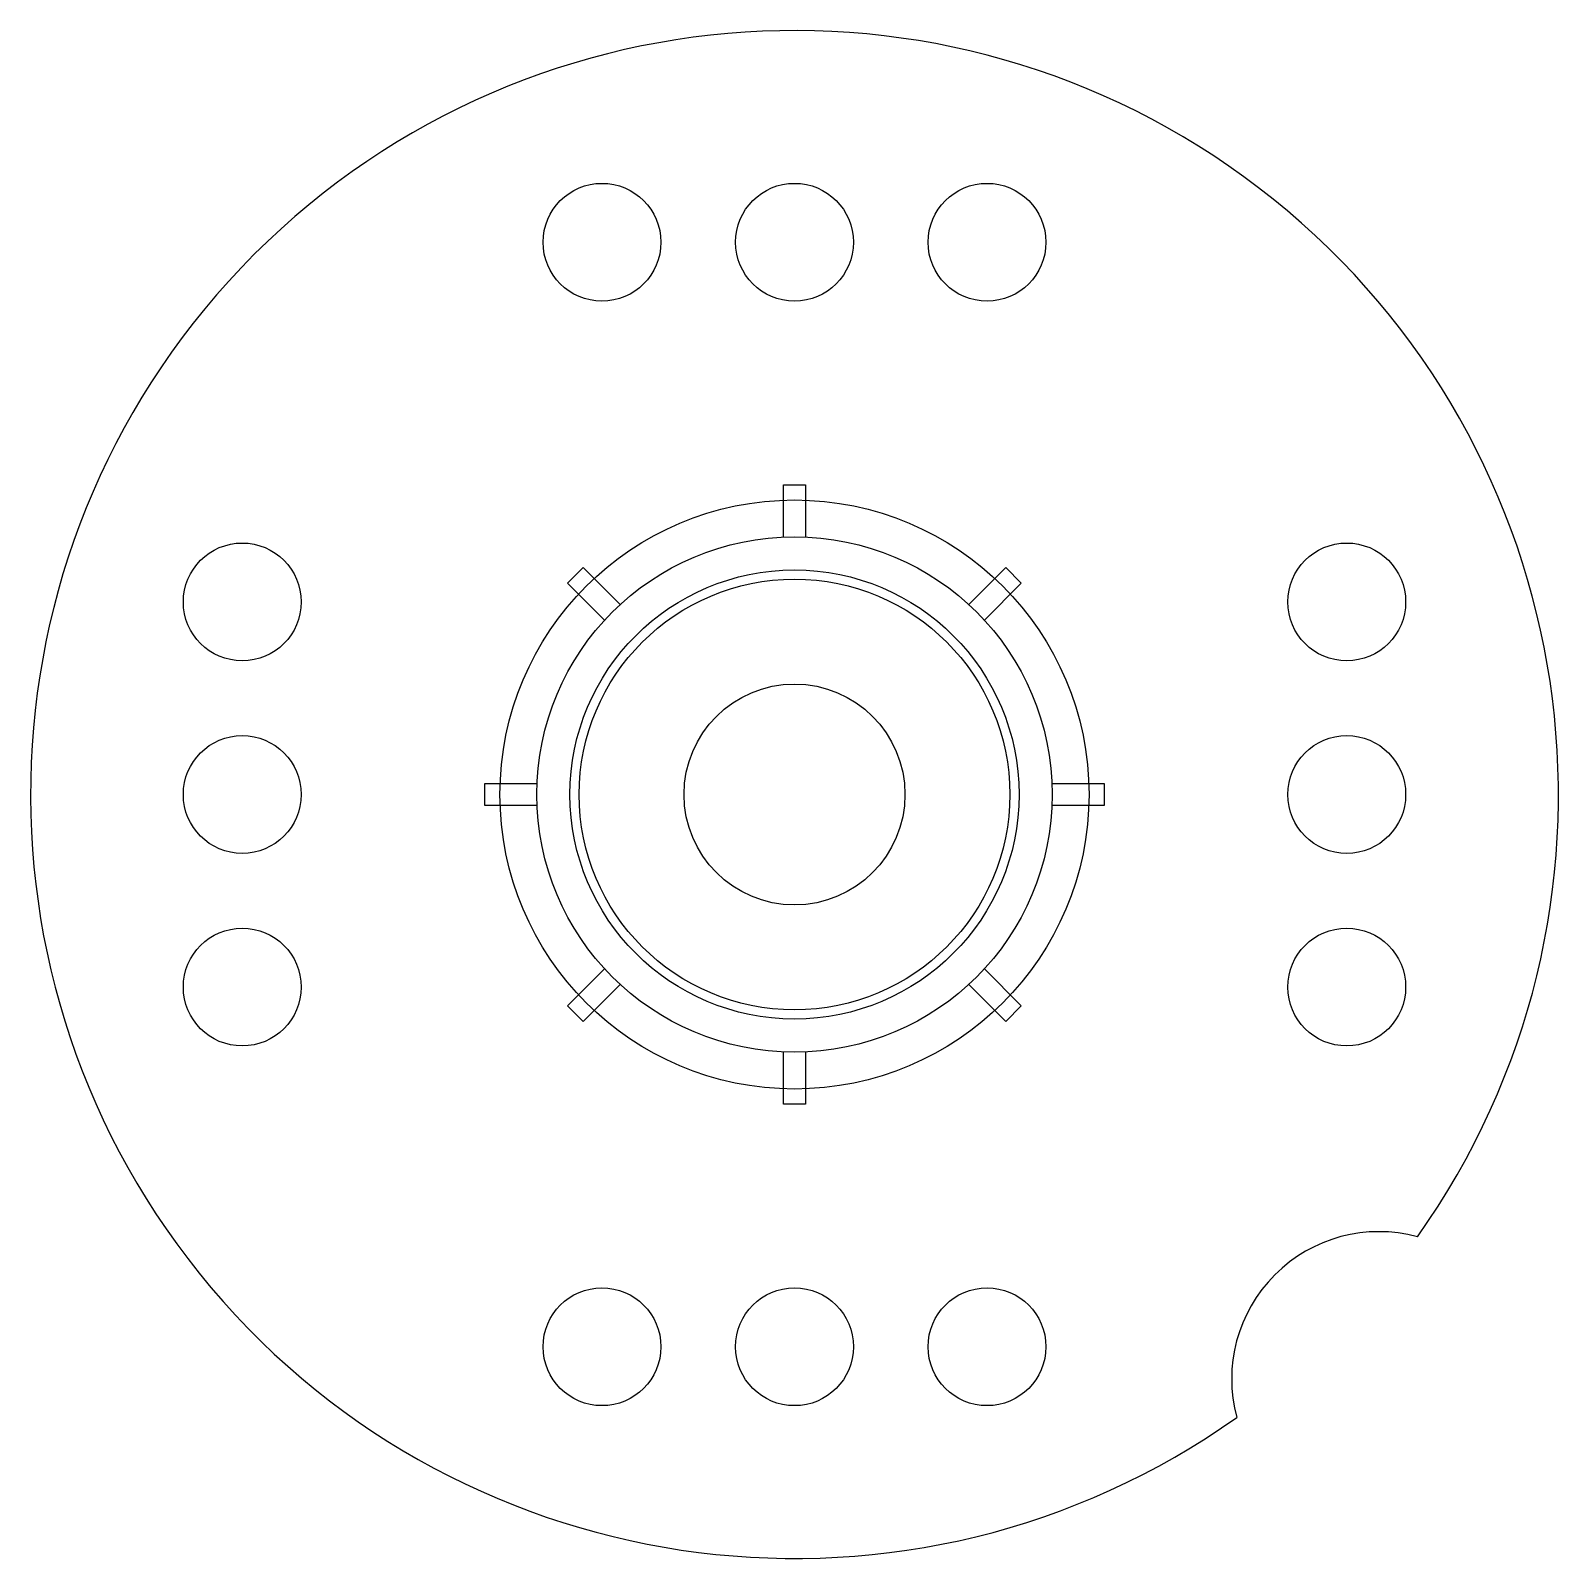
# Model space of a CAD drawing. Extents: x 1.65 to 3.9, y 4.02 to 6.12.
# Drawn here: x 1.655 to 2.472, y 5.3 to 6.117 of the extents above; entities that cross this region are included whole.
import ezdxf

# ---------------------------------------------------------------- set-up
doc = ezdxf.new("R2010")
doc.units = 0
doc.layers.add('HIDDEN_EDGES_ANSI_', color=7, linetype='CONTINUOUS')
doc.layers.add('VISIBLE_EDGES_ANSI_', color=7, linetype='CONTINUOUS')

msp = doc.modelspace()

# ---------------------------------------------------------------- linework, layer by layer
at = {"layer": 'HIDDEN_EDGES_ANSI_'}
for radius in [0.15748, 0.11516]:
    msp.add_circle((2.06323, 5.70833), radius, dxfattribs=at)
at = {"layer": 'VISIBLE_EDGES_ANSI_'}
for p, q in [((2.05732, 5.846), (2.05732, 5.87395)), ((2.05732, 5.87395), (2.06913, 5.87395)), ((2.06913, 5.87395), (2.06913, 5.846)), ((1.94194, 5.82127), (1.9503, 5.82962)), ((1.9503, 5.82962), (1.97006, 5.80986)), ((2.1564, 5.80986), (2.17616, 5.82962)), ((2.17616, 5.82962), (2.18451, 5.82127)), ((1.96171, 5.8015), (1.94194, 5.82127)), ((2.18451, 5.82127), (2.16475, 5.8015)), ((1.89761, 5.71424), (1.92556, 5.71424)), ((1.89761, 5.70243), (1.89761, 5.71424)), ((2.2009, 5.71424), (2.22884, 5.71424)), ((2.22884, 5.71424), (2.22884, 5.70243)), ((1.92556, 5.70243), (1.89761, 5.70243)), ((2.22884, 5.70243), (2.2009, 5.70243)), ((1.94194, 5.5954), (1.96171, 5.61516)), ((2.16475, 5.61516), (2.18451, 5.5954)), ((1.97006, 5.60681), (1.9503, 5.58705)), ((2.17616, 5.58705), (2.1564, 5.60681)), ((1.9503, 5.58705), (1.94194, 5.5954)), ((2.18451, 5.5954), (2.17616, 5.58705)), ((2.05732, 5.54272), (2.05732, 5.57066)), ((2.06913, 5.57066), (2.06913, 5.54272)), ((2.06913, 5.54272), (2.05732, 5.54272))]:
    msp.add_line(p, q, dxfattribs=at)
for centre, radius in [((1.96028, 6.00361), 0.0315), ((2.06323, 6.00361), 0.0315), ((2.16618, 6.00361), 0.0315), ((1.76795, 5.81129), 0.0315), ((2.06323, 5.70833), 0.1378), ((2.3585, 5.81129), 0.0315), ((2.06323, 5.70833), 0.12008), ((2.06323, 5.70833), 0.05906), ((1.76795, 5.70833), 0.0315), ((2.3585, 5.70833), 0.0315), ((1.76795, 5.60538), 0.0315), ((2.3585, 5.60538), 0.0315), ((1.96028, 5.41306), 0.0315), ((2.06323, 5.41306), 0.0315), ((2.16618, 5.41306), 0.0315)]:
    msp.add_circle(centre, radius, dxfattribs=at)
for centre, radius, start, end in [((2.06323, 5.70833), 0.40846, 324.62315, 305.37685), ((2.37572, 5.39584), 0.07874, 74.86747, 195.13253)]:
    msp.add_arc(centre, radius, start, end, dxfattribs=at)

doc.saveas('drawing.dxf')
